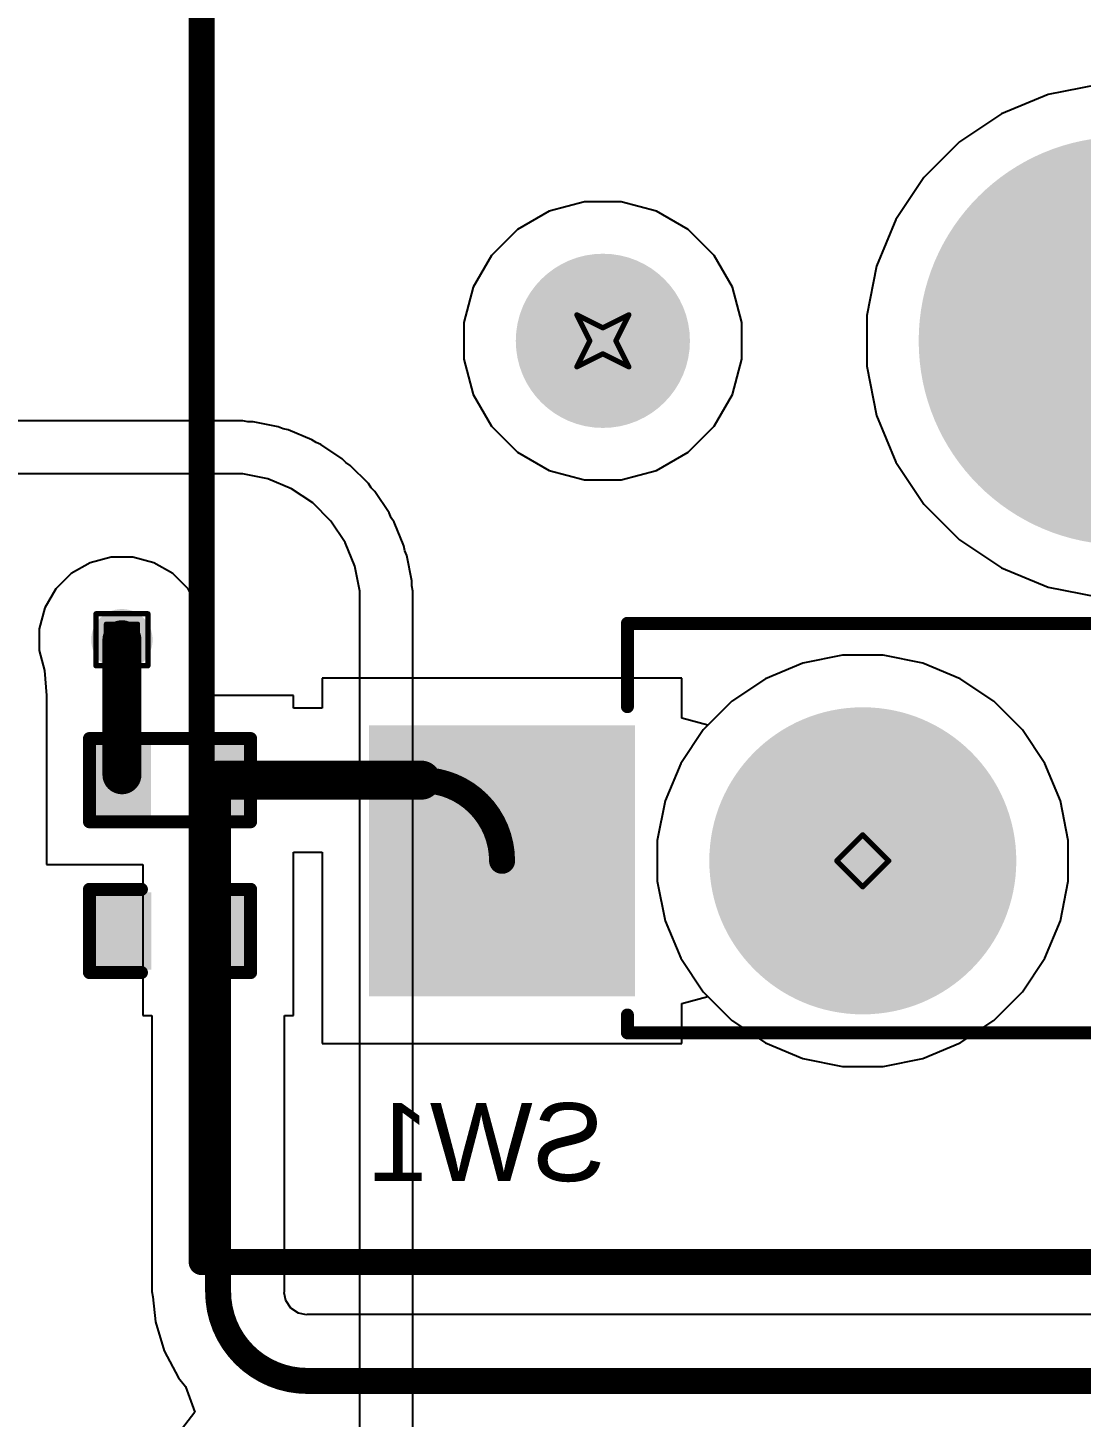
# Model space of a CAD drawing. Header units: inches. Extents: x 0 to 386, y 0 to 148.
# Drawn here: x 20.39 to 30.68, y 50.14 to 63.72 of the extents above; entities that cross this region are included whole.
import ezdxf

# ---------------------------------------------------------------- set-up
doc = ezdxf.new("R2010")
doc.units = ezdxf.units.IN
for name, color, linetype in [('Bottom Layer', 5, 'Continuous'), ('Bottom Overlay', 54, 'Continuous'), ('Bottom Paste', 16, 'Continuous'), ('Bottom Solder', 6, 'Continuous'), ('Drill Drawing', 1, 'Continuous'), ('Pad Holes', 156, 'Continuous'), ('Top Layer', 1, 'Continuous'), ('Top Overlay', 2, 'Continuous'), ('Top Solder', 216, 'Continuous'), ('Via Holes', 16, 'Continuous')]:
    doc.layers.add(name, color=color, linetype=linetype)
doc.styles.add('Arial', font='', dxfattribs={"height": 0.2})
doc.styles.get('Arial').set_extended_font_data('Arial')

# ---------------------------------------------------------------- blocks, each defined once
blk = doc.blocks.new('CPG151101S11_16_B_12')
at = {"layer": 'Bottom Layer'}
for points in [[(5.4750081, 3.8150038), (7.975003099999999, 3.8150038), (7.975003099999999, 1.2649962), (5.4750081, 1.2649962)], [(-7.975003099999999, 1.2750038), (-5.4750081, 1.2750038), (-5.4750081, -1.2750038), (-7.975003099999999, -1.2750038)]]:
    blk.add_hatch(color=5, dxfattribs=at).paths.add_polyline_path(points)
at = {"layer": 'Bottom Paste'}
for points in [[(5.4750081, 3.8150038), (7.975003099999999, 3.8150038), (7.975003099999999, 1.2649962), (5.4750081, 1.2649962)], [(-7.975003099999999, 1.2750038), (-5.4750081, 1.2750038), (-5.4750081, -1.2750038), (-7.975003099999999, -1.2750038)]]:
    blk.add_hatch(color=16, dxfattribs=at).paths.add_polyline_path(points)
at = {"layer": 'Bottom Solder'}
for points in [[(5.4249955, 3.8650164), (8.025015699999999, 3.8650164), (8.025015699999999, 1.2149836), (5.4249955, 1.2149836)], [(-8.025015699999999, 1.3250164), (-5.4249955, 1.3250164), (-5.4249955, -1.3250164), (-8.025015699999999, -1.3250164)]]:
    blk.add_hatch(color=6, dxfattribs=at).paths.add_polyline_path(points)
h = blk.add_hatch(color=6, dxfattribs=at)
edge = h.paths.add_edge_path()
edge.add_arc((3.199892, 2.54), 0.1016, 0, 360)
h = blk.add_hatch(color=6, dxfattribs=at)
edge = h.paths.add_edge_path()
edge.add_arc((-3.199892, 0), 0.1016, 0, 360)
h = blk.add_hatch(color=6, dxfattribs=at)
edge = h.paths.add_edge_path()
edge.add_arc((-4.420108, -2.54), 0.1016, 0, 360)
h = blk.add_hatch(color=6, dxfattribs=at)
edge = h.paths.add_edge_path()
edge.add_arc((0.6598919999999999, -2.54), 0.1016, 0, 360)
h = blk.add_hatch(color=6, dxfattribs=at)
edge = h.paths.add_edge_path()
edge.add_arc((5.739891999999999, -2.54), 0.1016, 0, 360)
at = {"layer": 'Pad Holes'}
h = blk.add_hatch(color=7, dxfattribs=at)
edge = h.paths.add_edge_path()
edge.add_arc((3.199892, 2.54), 1.499997, 0, 360)
h = blk.add_hatch(color=7, dxfattribs=at)
edge = h.paths.add_edge_path()
edge.add_arc((-3.199892, 0), 1.499997, 0, 360)
h = blk.add_hatch(color=7, dxfattribs=at)
edge = h.paths.add_edge_path()
edge.add_arc((0.6598919999999999, -2.54), 1.9939, 0, 360)
h = blk.add_hatch(color=7, dxfattribs=at)
edge = h.paths.add_edge_path()
edge.add_arc((-4.420108, -2.54), 0.8509, 0, 360)
h = blk.add_hatch(color=7, dxfattribs=at)
edge = h.paths.add_edge_path()
edge.add_arc((5.739891999999999, -2.54), 0.8509, 0, 360)
at = {"layer": 'Top Solder'}
h = blk.add_hatch(color=216, dxfattribs=at)
edge = h.paths.add_edge_path()
edge.add_arc((3.199892, 2.54), 0.1016, 0, 360)
h = blk.add_hatch(color=216, dxfattribs=at)
edge = h.paths.add_edge_path()
edge.add_arc((-3.199892, 0), 0.1016, 0, 360)
h = blk.add_hatch(color=216, dxfattribs=at)
edge = h.paths.add_edge_path()
edge.add_arc((-4.420108, -2.54), 0.1016, 0, 360)
h = blk.add_hatch(color=216, dxfattribs=at)
edge = h.paths.add_edge_path()
edge.add_arc((0.6598919999999999, -2.54), 0.1016, 0, 360)
h = blk.add_hatch(color=216, dxfattribs=at)
edge = h.paths.add_edge_path()
edge.add_arc((5.739891999999999, -2.54), 0.1016, 0, 360)
at = {"layer": 'Bottom Overlay'}
for points in [[(-5.499989, 1.9063716, 0.127, 0.127, -0.4142135623730951), (-3.1963614, 4.209999199999999, 0.127, 0.127, 0)], [(5.499989, 4.2200068, 0.127, 0.127, 0), (-3.1863538, 4.2200068, 0.127, 0.127, 0)], [(5.499989, 4.2200068, 0.127, 0.127, -0.4142135623730951), (5.4899814, 4.209999199999999, 0.127, 0.127, 0)], [(5.499989, 4.2200068, 0.127, 0.127, 0), (5.499989, 4.046143799999999, 0.127, 0.127, 0)], [(-5.499989, 1.9063716, 0.127, 0.127, 0), (-5.499989, -1.5061438, 0.127, 0.127, 0)], [(5.499989, 1.0338562, 0.127, 0.127, 0), (5.499989, 0.4700016, 0.127, 0.127, 0)], [(5.5000144, 0.4699508, 0.127, 0.127, 0), (5.499989, 0.4700016, 0.127, 0.127, 0)], [(5.5000144, 0.4699508, 0.127, 0.127, 0), (5.5000144, 0.2200148, 0.127, 0.127, 0)], [(-1.99999854, -1.67998394, 0.127, 0.127, -0.2716855530014931), (-0.09999725999999999, 0.22001734, 0.127, 0.127, 0)], [(0.1500124, 0.2200148, 0.127, 0.127, 0), (-0.0999998, 0.2200148, 0.127, 0.127, 0)], [(1.1900154, 0.2200148, 0.127, 0.127, 0), (0.1500124, 0.2200148, 0.127, 0.127, 0)], [(5.5000144, 0.2200148, 0.127, 0.127, 0), (1.1900154, 0.2200148, 0.127, 0.127, 0)], [(-5.499989, -1.5061438, 0.127, 0.127, 0), (-5.499989, -1.6799814, 0.127, 0.127, 0)], [(-1.999996, -1.6799814, 0.127, 0.127, 0), (-5.499989, -1.6799814, 0.127, 0.127, 0)]]:
    blk.add_lwpolyline(points, format="xyseb", dxfattribs=at)
for points in [[(-3.2281114, 4.209999199999999, 0.0635, 0.0635, 1), (-3.1646114, 4.209999199999999, 0.0635, 0.0635, 1)], [(-3.2181038, 4.2200068, 0.0635, 0.0635, 1), (-3.1546038, 4.2200068, 0.0635, 0.0635, 1)], [(5.4582314, 4.209999199999999, 0.0635, 0.0635, 1), (5.521731399999999, 4.209999199999999, 0.0635, 0.0635, 1)], [(5.468239, 4.2200068, 0.0635, 0.0635, 1), (5.531739, 4.2200068, 0.0635, 0.0635, 1)], [(5.468239, 4.2200068, 0.0635, 0.0635, 1), (5.531739, 4.2200068, 0.0635, 0.0635, 1)], [(5.468239, 4.2200068, 0.0635, 0.0635, 1), (5.531739, 4.2200068, 0.0635, 0.0635, 1)], [(5.468239, 4.046143799999999, 0.0635, 0.0635, 1), (5.531739, 4.046143799999999, 0.0635, 0.0635, 1)], [(-5.531739, 1.9063716, 0.0635, 0.0635, 1), (-5.468239, 1.9063716, 0.0635, 0.0635, 1)], [(-5.531739, 1.9063716, 0.0635, 0.0635, 1), (-5.468239, 1.9063716, 0.0635, 0.0635, 1)], [(5.468239, 1.0338562, 0.0635, 0.0635, 1), (5.531739, 1.0338562, 0.0635, 0.0635, 1)], [(5.468239, 0.4700016, 0.0635, 0.0635, 1), (5.531739, 0.4700016, 0.0635, 0.0635, 1)], [(5.468239, 0.4700016, 0.0635, 0.0635, 1), (5.531739, 0.4700016, 0.0635, 0.0635, 1)], [(5.4682644, 0.4699508, 0.0635, 0.0635, 1), (5.5317644, 0.4699508, 0.0635, 0.0635, 1)], [(5.4682644, 0.4699508, 0.0635, 0.0635, 1), (5.5317644, 0.4699508, 0.0635, 0.0635, 1)], [(-0.1317498, 0.2200148, 0.0635, 0.0635, 1), (-0.0682498, 0.2200148, 0.0635, 0.0635, 1)], [(-0.13174726, 0.22001734, 0.0635, 0.0635, 1), (-0.06824725999999999, 0.22001734, 0.0635, 0.0635, 1)], [(0.1182624, 0.2200148, 0.0635, 0.0635, 1), (0.1817624, 0.2200148, 0.0635, 0.0635, 1)], [(0.1182624, 0.2200148, 0.0635, 0.0635, 1), (0.1817624, 0.2200148, 0.0635, 0.0635, 1)], [(1.1582654, 0.2200148, 0.0635, 0.0635, 1), (1.2217654, 0.2200148, 0.0635, 0.0635, 1)], [(1.1582654, 0.2200148, 0.0635, 0.0635, 1), (1.2217654, 0.2200148, 0.0635, 0.0635, 1)], [(5.4682644, 0.2200148, 0.0635, 0.0635, 1), (5.5317644, 0.2200148, 0.0635, 0.0635, 1)], [(5.4682644, 0.2200148, 0.0635, 0.0635, 1), (5.5317644, 0.2200148, 0.0635, 0.0635, 1)], [(-5.531739, -1.5061438, 0.0635, 0.0635, 1), (-5.468239, -1.5061438, 0.0635, 0.0635, 1)], [(-5.531739, -1.5061438, 0.0635, 0.0635, 1), (-5.468239, -1.5061438, 0.0635, 0.0635, 1)], [(-5.531739, -1.6799814, 0.0635, 0.0635, 1), (-5.468239, -1.6799814, 0.0635, 0.0635, 1)], [(-5.531739, -1.6799814, 0.0635, 0.0635, 1), (-5.468239, -1.6799814, 0.0635, 0.0635, 1)], [(-2.03174854, -1.67998394, 0.0635, 0.0635, 1), (-1.96824854, -1.67998394, 0.0635, 0.0635, 1)], [(-2.031746, -1.6799814, 0.0635, 0.0635, 1), (-1.968246, -1.6799814, 0.0635, 0.0635, 1)]]:
    blk.add_lwpolyline(points, format="xyseb", close=True, dxfattribs=at)
blk = doc.blocks.new('R___0402_B_60')
at = {"layer": 'Bottom Layer'}
for points in [[(-0.2412999999999999, 0.3174999999999999), (-0.2413000000000001, -0.3175), (-0.6985, -0.3174999999999999), (-0.6985, 0.3175)], [(0.6985, 0.3174999999999999), (0.6985, -0.3175), (0.2412999999999999, -0.3174999999999999), (0.2413000000000001, 0.3175)]]:
    blk.add_hatch(color=5, dxfattribs=at).paths.add_polyline_path(points)
at = {"layer": 'Bottom Paste'}
for points in [[(-0.2412999999999999, 0.3174999999999999), (-0.2413000000000001, -0.3175), (-0.6985, -0.3174999999999999), (-0.6985, 0.3175)], [(0.6985, 0.3174999999999999), (0.6985, -0.3175), (0.2412999999999999, -0.3174999999999999), (0.2413000000000001, 0.3175)]]:
    blk.add_hatch(color=16, dxfattribs=at).paths.add_polyline_path(points)
at = {"layer": 'Bottom Solder'}
for points in [[(-0.1862988399999999, 0.3725011599999999), (-0.18629884, -0.3725011600000001), (-0.75350116, -0.3725011599999999), (-0.75350116, 0.3725011600000001)], [(0.75350116, 0.3725011599999999), (0.75350116, -0.3725011600000001), (0.1862988399999999, -0.3725011599999999), (0.18629884, 0.3725011600000001)]]:
    blk.add_hatch(color=6, dxfattribs=at).paths.add_polyline_path(points)
at = {"layer": 'Bottom Overlay'}
for points in [[(-0.7874, 0.4064, 0.127, 0.127, 0), (0.7874, 0.4064, 0.127, 0.127, 0)], [(-0.7874, -0.4064, 0.127, 0.127, 0), (-0.7874, 0.4064, 0.127, 0.127, 0)], [(-0.8128, 0.4318, 0.0032258, 0.0032258, 0), (0.8128, 0.4318, 0.0032258, 0.0032258, 0)], [(0.7874, -0.4064, 0.127, 0.127, 0), (0.7874, 0.4064, 0.127, 0.127, 0)], [(-0.7874, -0.4064, 0.127, 0.127, 0), (0.7874, -0.4064, 0.127, 0.127, 0)]]:
    blk.add_lwpolyline(points, format="xyseb", dxfattribs=at)
for points in [[(-0.8191499999999999, 0.4064, 0.0635, 0.0635, 1), (-0.7556499999999999, 0.4064, 0.0635, 0.0635, 1)], [(-0.8191499999999999, 0.4064, 0.0635, 0.0635, 1), (-0.7556499999999999, 0.4064, 0.0635, 0.0635, 1)], [(-0.81360518, 0.4318, 0.0016129, 0.0016129, 1), (-0.8119948199999999, 0.4318, 0.0016129, 0.0016129, 1)], [(0.7556499999999999, 0.4064, 0.0635, 0.0635, 1), (0.8191499999999999, 0.4064, 0.0635, 0.0635, 1)], [(0.7556499999999999, 0.4064, 0.0635, 0.0635, 1), (0.8191499999999999, 0.4064, 0.0635, 0.0635, 1)], [(0.8119948199999999, 0.4318, 0.0016129, 0.0016129, 1), (0.81360518, 0.4318, 0.0016129, 0.0016129, 1)], [(-0.8191499999999999, -0.4064, 0.0635, 0.0635, 1), (-0.7556499999999999, -0.4064, 0.0635, 0.0635, 1)], [(-0.8191499999999999, -0.4064, 0.0635, 0.0635, 1), (-0.7556499999999999, -0.4064, 0.0635, 0.0635, 1)], [(0.7556499999999999, -0.4064, 0.0635, 0.0635, 1), (0.8191499999999999, -0.4064, 0.0635, 0.0635, 1)], [(0.7556499999999999, -0.4064, 0.0635, 0.0635, 1), (0.8191499999999999, -0.4064, 0.0635, 0.0635, 1)]]:
    blk.add_lwpolyline(points, format="xyseb", close=True, dxfattribs=at)
blk = doc.blocks.new('____0402_B_103')
at = {"layer": 'Bottom Layer'}
for points in [[(-0.2412999999999999, 0.3174999999999999), (-0.2413000000000001, -0.3175), (-0.6985, -0.3174999999999999), (-0.6985, 0.3175)], [(0.6985, 0.3174999999999999), (0.6985, -0.3175), (0.2412999999999999, -0.3174999999999999), (0.2413000000000001, 0.3175)]]:
    blk.add_hatch(color=5, dxfattribs=at).paths.add_polyline_path(points)
at = {"layer": 'Bottom Paste'}
for points in [[(-0.2412999999999999, 0.3174999999999999), (-0.2413000000000001, -0.3175), (-0.6985, -0.3174999999999999), (-0.6985, 0.3175)], [(0.6985, 0.3174999999999999), (0.6985, -0.3175), (0.2412999999999999, -0.3174999999999999), (0.2413000000000001, 0.3175)]]:
    blk.add_hatch(color=16, dxfattribs=at).paths.add_polyline_path(points)
at = {"layer": 'Bottom Solder'}
for points in [[(-0.1813001199999999, 0.3774998799999999), (-0.1813001200000001, -0.3774998800000001), (-0.7584998799999999, -0.3774998799999999), (-0.7584998799999999, 0.3774998800000001)], [(0.7584998799999999, 0.3774998799999999), (0.7584998799999999, -0.3774998800000001), (0.1813001199999999, -0.3774998799999999), (0.1813001200000001, 0.3774998800000001)]]:
    blk.add_hatch(color=6, dxfattribs=at).paths.add_polyline_path(points)
at = {"layer": 'Bottom Overlay'}
for points in [[(-0.7874, 0.4064, 0.127, 0.127, 0), (-0.2794, 0.4064, 0.127, 0.127, 0)], [(-0.7874, -0.4064, 0.127, 0.127, 0), (-0.7874, 0.4064, 0.127, 0.127, 0)], [(0.2794, 0.4064, 0.127, 0.127, 0), (0.7874, 0.4064, 0.127, 0.127, 0)], [(0.7874, -0.4064, 0.127, 0.127, 0), (0.7874, 0.4064, 0.127, 0.127, 0)], [(-0.7874, -0.4064, 0.127, 0.127, 0), (-0.2794, -0.4064, 0.127, 0.127, 0)], [(0.2794, -0.4064, 0.127, 0.127, 0), (0.7874, -0.4064, 0.127, 0.127, 0)]]:
    blk.add_lwpolyline(points, format="xyseb", dxfattribs=at)
for points in [[(-0.8191499999999999, 0.4064, 0.0635, 0.0635, 1), (-0.7556499999999999, 0.4064, 0.0635, 0.0635, 1)], [(-0.8191499999999999, 0.4064, 0.0635, 0.0635, 1), (-0.7556499999999999, 0.4064, 0.0635, 0.0635, 1)], [(-0.31115, 0.4064, 0.0635, 0.0635, 1), (-0.24765, 0.4064, 0.0635, 0.0635, 1)], [(0.24765, 0.4064, 0.0635, 0.0635, 1), (0.31115, 0.4064, 0.0635, 0.0635, 1)], [(0.7556499999999999, 0.4064, 0.0635, 0.0635, 1), (0.8191499999999999, 0.4064, 0.0635, 0.0635, 1)], [(0.7556499999999999, 0.4064, 0.0635, 0.0635, 1), (0.8191499999999999, 0.4064, 0.0635, 0.0635, 1)], [(-0.8191499999999999, -0.4064, 0.0635, 0.0635, 1), (-0.7556499999999999, -0.4064, 0.0635, 0.0635, 1)], [(-0.8191499999999999, -0.4064, 0.0635, 0.0635, 1), (-0.7556499999999999, -0.4064, 0.0635, 0.0635, 1)], [(-0.31115, -0.4064, 0.0635, 0.0635, 1), (-0.24765, -0.4064, 0.0635, 0.0635, 1)], [(0.24765, -0.4064, 0.0635, 0.0635, 1), (0.31115, -0.4064, 0.0635, 0.0635, 1)], [(0.7556499999999999, -0.4064, 0.0635, 0.0635, 1), (0.8191499999999999, -0.4064, 0.0635, 0.0635, 1)], [(0.7556499999999999, -0.4064, 0.0635, 0.0635, 1), (0.8191499999999999, -0.4064, 0.0635, 0.0635, 1)]]:
    blk.add_lwpolyline(points, format="xyseb", close=True, dxfattribs=at)

msp = doc.modelspace()

# ---------------------------------------------------------------- hatches: boundary and pattern name
at = {"layer": 'Bottom Layer'}
h = msp.add_hatch(color=5, dxfattribs=at)
edge = h.paths.add_edge_path()
edge.add_arc((21.3106, 57.73969655999999), 0.2999994, 0, 360)
at = {"layer": 'Top Layer'}
h = msp.add_hatch(color=1, dxfattribs=at)
edge = h.paths.add_edge_path()
edge.add_arc((21.3106, 57.73969655999999), 0.2999994, 0, 360)
at = {"layer": 'Via Holes'}
h = msp.add_hatch(color=7, dxfattribs=at)
edge = h.paths.add_edge_path()
edge.add_arc((21.3106, 57.73969655999999), 0.1499997, 0, 360)

# ---------------------------------------------------------------- linework, layer by layer
at = {"layer": 'Bottom Layer'}
for p, q in [((30.84369243999999, 63.16191076), (30.36033044, 63.06576413999999)), ((30.36033044, 63.06576413999999), (29.90501512, 62.8771666)), ((29.90501512, 62.8771666), (29.49523946, 62.60336221999999)), ((29.49523946, 62.60336221999999), (29.14675654, 62.25487929999999)), ((29.14675654, 62.25487929999999), (28.87295216, 61.84510364)), ((25.48559292, 61.92630236), (25.17572562, 61.7474)), ((25.83120564, 62.01891076), (25.48559292, 61.92630236)), ((26.18901036, 62.01891076), (25.83120564, 62.01891076)), ((26.53462308, 61.92630236), (26.18901036, 62.01891076)), ((26.84449038, 61.7474), (26.53462308, 61.92630236)), ((28.87295216, 61.84510364), (28.68435462, 61.38978832)), ((25.17572562, 61.7474), (24.92271876, 61.49439314)), ((27.09749724, 61.49439314), (26.84449038, 61.7474)), ((24.92271876, 61.49439314), (24.7438164, 61.18452583999999)), ((27.2763996, 61.18452583999999), (27.09749724, 61.49439314)), ((28.68435462, 61.38978832), (28.588208, 60.90642631999999)), ((24.7438164, 61.18452583999999), (24.651208, 60.83891312)), ((27.369008, 60.83891312), (27.2763996, 61.18452583999999)), ((24.651208, 60.83891312), (24.651208, 60.4811084)), ((27.369008, 60.4811084), (27.369008, 60.83891312)), ((28.588208, 60.90642631999999), (28.588208, 60.4135952)), ((24.651208, 60.4811084), (24.7438164, 60.13549568)), ((27.2763996, 60.13549568), (27.369008, 60.4811084)), ((28.588208, 60.4135952), (28.68435462, 59.9302332)), ((24.7438164, 60.13549568), (24.92271876, 59.82562838)), ((27.09749724, 59.82562838), (27.2763996, 60.13549568)), ((28.68435462, 59.9302332), (28.87295216, 59.47491788)), ((24.92271876, 59.82562838), (25.17572562, 59.57262152)), ((26.84449038, 59.57262152), (27.09749724, 59.82562838)), ((25.17572562, 59.57262152), (25.48559292, 59.39371916)), ((26.53462308, 59.39371916), (26.84449038, 59.57262152)), ((28.87295216, 59.47491788), (29.14675654, 59.06514222)), ((25.48559292, 59.39371916), (25.83120564, 59.30111075999999)), ((26.18901036, 59.30111075999999), (26.53462308, 59.39371916)), ((25.83120564, 59.30111075999999), (26.18901036, 59.30111075999999)), ((29.14675654, 59.06514222), (29.49523946, 58.7166593)), ((29.49523946, 58.7166593), (29.90501512, 58.44285491999999)), ((21.2042248, 58.54769596), (20.99872356, 58.49263129999999)), ((21.4169752, 58.54769596), (21.2042248, 58.54769596)), ((21.62247644, 58.49263129999999), (21.4169752, 58.54769596)), ((20.81447704, 58.3862561), (20.66404046, 58.23581952)), ((20.99872356, 58.49263129999999), (20.81447704, 58.3862561)), ((21.80672296, 58.3862561), (21.62247644, 58.49263129999999)), ((21.95715954, 58.23581952), (21.80672296, 58.3862561)), ((29.90501512, 58.44285491999999), (30.36033044, 58.25425738)), ((20.66404046, 58.23581952), (20.55766526, 58.051573)), ((22.06353474, 58.051573), (21.95715954, 58.23581952)), ((30.36033044, 58.25425738), (30.84369243999999, 58.15811075999999)), ((20.55766526, 58.051573), (20.5026006, 57.84607175999999)), ((22.1185994, 57.84607175999999), (22.06353474, 58.051573)), ((20.5026006, 57.84607175999999), (20.5026006, 57.63332135999999)), ((22.1185994, 57.63332135999999), (22.1185994, 57.84607175999999)), ((20.5026006, 57.63332135999999), (20.55452582, 57.43953206)), ((22.06883318, 57.44759656), (22.1185994, 57.63332135999999)), ((28.35233852, 57.58800776), (27.9643967, 57.51084002)), ((28.74787748, 57.58800776), (28.35233852, 57.58800776)), ((29.1358193, 57.51084002), (28.74787748, 57.58800776)), ((20.55452582, 57.43953206), (20.57399746, 57.19359656)), ((22.0704918, 57.41627327999999), (22.06883318, 57.44759656)), ((27.9643967, 57.51084002), (27.59896436, 57.3594738)), ((29.50125164, 57.3594738), (29.1358193, 57.51084002)), ((22.2046292, 57.19359656), (22.0704918, 57.41627327999999)), ((26.7829919, 57.36301456), (23.2669969, 57.36301456)), ((23.2669969, 57.36301456), (23.2669969, 57.07262398)), ((26.7829919, 56.97252766), (26.7829919, 57.36301456)), ((27.59896436, 57.3594738), (27.27008516, 57.13972316)), ((29.83013084, 57.13972316), (29.50125164, 57.3594738)), ((20.57399746, 57.19359656), (20.57399492, 57.19359402)), ((20.57399492, 57.19359402), (20.574, 57.19359148)), ((20.574, 57.19359148), (20.574, 55.54259655999999)), ((22.987, 57.19359656), (22.2046292, 57.19359656)), ((22.987, 57.07262398), (22.987, 57.19359656)), ((23.2669969, 57.07262398), (22.987, 57.07262398)), ((27.27008516, 57.13972316), (27.0369919, 56.9066299)), ((30.1098204, 56.86003359999999), (29.83013084, 57.13972316)), ((27.0369919, 56.9066299), (26.7829919, 56.97252766)), ((30.32957104, 56.5311544), (30.1098204, 56.86003359999999)), ((30.48093726, 56.16572206), (30.32957104, 56.5311544)), ((30.55810499999999, 55.77778024), (30.48093726, 56.16572206)), ((22.987, 54.06939147999999), (22.987, 55.66356914)), ((22.987, 55.66356914), (23.2669969, 55.66356914)), ((23.2669969, 55.66356914), (23.2669969, 53.79700696)), ((30.55810499999999, 55.38224128), (30.55810499999999, 55.77778024)), ((20.574, 55.54259655999999), (21.5138, 55.54259655999999)), ((21.5138, 55.54259655999999), (21.5138, 54.06939147999999)), ((30.48093726, 54.99429946), (30.55810499999999, 55.38224128)), ((30.32957104, 54.62886712), (30.48093726, 54.99429946)), ((30.1098204, 54.29998792), (30.32957104, 54.62886712)), ((29.83013084, 54.02029835999999), (30.1098204, 54.29998792)), ((26.7829919, 54.18749385999999), (27.0369919, 54.25339162)), ((26.7829919, 53.79700696), (26.7829919, 54.18749385999999)), ((27.0369919, 54.25339162), (27.27008516, 54.02029835999999)), ((21.5138, 54.06939147999999), (21.60295908, 54.06939147999999)), ((21.60295908, 54.06939147999999), (21.60295908, 51.37169812)), ((22.89784092, 51.37169812), (22.89784092, 54.06939147999999)), ((22.89784092, 54.06939147999999), (22.987, 54.06939147999999)), ((27.27008516, 54.02029835999999), (27.59896436, 53.80054772)), ((29.50125164, 53.80054772), (29.83013084, 54.02029835999999)), ((23.2669969, 53.79700696), (26.7829919, 53.79700696)), ((27.59896436, 53.80054772), (27.9643967, 53.64918149999999)), ((29.1358193, 53.64918149999999), (29.50125164, 53.80054772)), ((27.9643967, 53.64918149999999), (28.35233852, 53.57201375999999)), ((28.74787748, 53.57201375999999), (29.1358193, 53.64918149999999)), ((28.35233852, 53.57201375999999), (28.74787748, 53.57201375999999)), ((21.60295908, 51.37169812), (21.6131521, 51.32045362)), ((21.6131521, 51.32045362), (21.63721606, 51.07613864)), ((22.89576828, 51.36127141999999), (22.89784092, 51.37169812)), ((22.9111556, 51.28391064), (22.89576828, 51.36127141999999)), ((22.96088372, 51.2094861), (22.9111556, 51.28391064)), ((23.03530826, 51.15975798), (22.96088372, 51.2094861)), ((21.63721606, 51.07613864), (21.7234262, 50.7919355)), ((23.11266904, 51.14437065999999), (23.03530826, 51.15975798)), ((23.12309574, 51.14644329999999), (23.11266904, 51.14437065999999)), ((61.57187583999999, 51.14644329999999), (23.12309574, 51.14644329999999)), ((21.7234262, 50.7919355), (21.86342592, 50.53001324)), ((21.86342592, 50.53001324), (21.93284412, 50.44542616)), ((21.93284412, 50.44542616), (22.0232605, 50.1946418)), ((22.0232605, 50.1946418), (21.79530566, 49.8975634))]:
    msp.add_line(p, q, dxfattribs=at)
for points in [[(21.3106, 56.42089046, 0.3809999999999999, 0.3809999999999999, 0), (21.3106, 57.73969655999999, 0.3809999999999999, 0.3809999999999999, 0)], [(22.2504, 56.36809656, 0.3809999999999999, 0.3809999999999999, 0), (24.2369086, 56.36809656, 0.3809999999999999, 0.3809999999999999, 0)], [(22.2504, 54.89489148, 0.254, 0.254, 0), (22.2504, 56.36809656, 0.254, 0.254, 0)], [(24.2369086, 56.36809656, 0.254, 0.254, -0.4142135623730951), (25.0249944, 55.58001076, 0.254, 0.254, 0)], [(22.2504, 51.37169812, 0.254, 0.254, 0), (22.2504, 54.89489148, 0.254, 0.254, 0)], [(23.12309574, 50.49900237999999, 0.254, 0.254, -0.4142135623730951), (22.2504, 51.37169812, 0.254, 0.254, 0)], [(23.12309574, 50.49900237999999, 0.254, 0.254, 0), (108.89492318, 50.49900237999999, 0.254, 0.254, 0)]]:
    msp.add_lwpolyline(points, format="xyseb", dxfattribs=at)
for points in [[(21.21535, 57.73969655999999, 0.1905, 0.1905, 1), (21.40585, 57.73969655999999, 0.1905, 0.1905, 1)], [(21.21535, 56.42089046, 0.1905, 0.1905, 1), (21.40585, 56.42089046, 0.1905, 0.1905, 1)], [(22.15515, 56.36809656, 0.1905, 0.1905, 1), (22.34565, 56.36809656, 0.1905, 0.1905, 1)], [(22.1869, 56.36809656, 0.127, 0.127, 1), (22.3139, 56.36809656, 0.127, 0.127, 1)], [(24.1416586, 56.36809656, 0.1905, 0.1905, 1), (24.3321586, 56.36809656, 0.1905, 0.1905, 1)], [(24.1734086, 56.36809656, 0.127, 0.127, 1), (24.3004086, 56.36809656, 0.127, 0.127, 1)], [(24.9614944, 55.58001076, 0.127, 0.127, 1), (25.0884944, 55.58001076, 0.127, 0.127, 1)], [(22.1869, 54.89489148, 0.127, 0.127, 1), (22.3139, 54.89489148, 0.127, 0.127, 1)], [(22.1869, 54.89489148, 0.127, 0.127, 1), (22.3139, 54.89489148, 0.127, 0.127, 1)], [(22.1869, 51.37169812, 0.127, 0.127, 1), (22.3139, 51.37169812, 0.127, 0.127, 1)], [(22.1869, 51.37169812, 0.127, 0.127, 1), (22.3139, 51.37169812, 0.127, 0.127, 1)], [(23.05959574, 50.49900237999999, 0.127, 0.127, 1), (23.18659574, 50.49900237999999, 0.127, 0.127, 1)], [(23.05959574, 50.49900237999999, 0.127, 0.127, 1), (23.18659574, 50.49900237999999, 0.127, 0.127, 1)]]:
    msp.add_lwpolyline(points, format="xyseb", close=True, dxfattribs=at)
at = {"layer": 'Drill Drawing'}
for points in [[(25.756108, 60.91401076, 0.0508, 0.0508, 0), (26.010108, 60.78701075999999, 0.0508, 0.0508, 0)], [(25.756108, 60.91401076, 0.0508, 0.0508, 0), (25.883108, 60.66001075999999, 0.0508, 0.0508, 0)], [(26.010108, 60.78701075999999, 0.0508, 0.0508, 0), (26.264108, 60.91401076, 0.0508, 0.0508, 0)], [(26.137108, 60.66001075999999, 0.0508, 0.0508, 0), (26.264108, 60.91401076, 0.0508, 0.0508, 0)], [(25.756108, 60.40601076, 0.0508, 0.0508, 0), (25.883108, 60.66001075999999, 0.0508, 0.0508, 0)], [(26.137108, 60.66001075999999, 0.0508, 0.0508, 0), (26.264108, 60.40601076, 0.0508, 0.0508, 0)], [(25.756108, 60.40601076, 0.0508, 0.0508, 0), (26.010108, 60.53301076, 0.0508, 0.0508, 0)], [(26.010108, 60.53301076, 0.0508, 0.0508, 0), (26.264108, 60.40601076, 0.0508, 0.0508, 0)], [(21.0566, 57.99369656, 0.0508, 0.0508, 0), (21.5646, 57.99369656, 0.0508, 0.0508, 0)], [(21.0566, 57.48569656, 0.0508, 0.0508, 0), (21.0566, 57.99369656, 0.0508, 0.0508, 0)], [(21.5646, 57.48569656, 0.0508, 0.0508, 0), (21.5646, 57.99369656, 0.0508, 0.0508, 0)], [(21.1582, 57.89209656, 0.0508, 0.0508, 0), (21.463, 57.89209656, 0.0508, 0.0508, 0)], [(21.1582, 57.58729656, 0.0508, 0.0508, 0), (21.1582, 57.89209656, 0.0508, 0.0508, 0)], [(21.463, 57.58729656, 0.0508, 0.0508, 0), (21.463, 57.89209656, 0.0508, 0.0508, 0)], [(21.1582, 57.58729656, 0.0508, 0.0508, 0), (21.463, 57.58729656, 0.0508, 0.0508, 0)], [(21.0566, 57.48569656, 0.0508, 0.0508, 0), (21.5646, 57.48569656, 0.0508, 0.0508, 0)], [(28.296108, 55.58001076, 0.0508, 0.0508, 0), (28.550108, 55.83401076, 0.0508, 0.0508, 0)], [(28.550108, 55.83401076, 0.0508, 0.0508, 0), (28.804108, 55.58001076, 0.0508, 0.0508, 0)], [(28.296108, 55.58001076, 0.0508, 0.0508, 0), (28.550108, 55.32601076, 0.0508, 0.0508, 0)], [(28.550108, 55.32601076, 0.0508, 0.0508, 0), (28.804108, 55.58001076, 0.0508, 0.0508, 0)]]:
    msp.add_lwpolyline(points, format="xyseb", dxfattribs=at)
for points in [[(25.743408, 60.91401076, 0.0254, 0.0254, 1), (25.768808, 60.91401076, 0.0254, 0.0254, 1)], [(25.743408, 60.91401076, 0.0254, 0.0254, 1), (25.768808, 60.91401076, 0.0254, 0.0254, 1)], [(25.997408, 60.78701075999999, 0.0254, 0.0254, 1), (26.022808, 60.78701075999999, 0.0254, 0.0254, 1)], [(25.997408, 60.78701075999999, 0.0254, 0.0254, 1), (26.022808, 60.78701075999999, 0.0254, 0.0254, 1)], [(26.251408, 60.91401076, 0.0254, 0.0254, 1), (26.276808, 60.91401076, 0.0254, 0.0254, 1)], [(26.251408, 60.91401076, 0.0254, 0.0254, 1), (26.276808, 60.91401076, 0.0254, 0.0254, 1)], [(25.870408, 60.66001075999999, 0.0254, 0.0254, 1), (25.895808, 60.66001075999999, 0.0254, 0.0254, 1)], [(25.870408, 60.66001075999999, 0.0254, 0.0254, 1), (25.895808, 60.66001075999999, 0.0254, 0.0254, 1)], [(26.124408, 60.66001075999999, 0.0254, 0.0254, 1), (26.149808, 60.66001075999999, 0.0254, 0.0254, 1)], [(26.124408, 60.66001075999999, 0.0254, 0.0254, 1), (26.149808, 60.66001075999999, 0.0254, 0.0254, 1)], [(25.997408, 60.53301076, 0.0254, 0.0254, 1), (26.022808, 60.53301076, 0.0254, 0.0254, 1)], [(25.997408, 60.53301076, 0.0254, 0.0254, 1), (26.022808, 60.53301076, 0.0254, 0.0254, 1)], [(25.743408, 60.40601076, 0.0254, 0.0254, 1), (25.768808, 60.40601076, 0.0254, 0.0254, 1)], [(25.743408, 60.40601076, 0.0254, 0.0254, 1), (25.768808, 60.40601076, 0.0254, 0.0254, 1)], [(26.251408, 60.40601076, 0.0254, 0.0254, 1), (26.276808, 60.40601076, 0.0254, 0.0254, 1)], [(26.251408, 60.40601076, 0.0254, 0.0254, 1), (26.276808, 60.40601076, 0.0254, 0.0254, 1)], [(21.0439, 57.99369656, 0.0254, 0.0254, 1), (21.0693, 57.99369656, 0.0254, 0.0254, 1)], [(21.0439, 57.99369656, 0.0254, 0.0254, 1), (21.0693, 57.99369656, 0.0254, 0.0254, 1)], [(21.5519, 57.99369656, 0.0254, 0.0254, 1), (21.5773, 57.99369656, 0.0254, 0.0254, 1)], [(21.5519, 57.99369656, 0.0254, 0.0254, 1), (21.5773, 57.99369656, 0.0254, 0.0254, 1)], [(21.1455, 57.89209656, 0.0254, 0.0254, 1), (21.1709, 57.89209656, 0.0254, 0.0254, 1)], [(21.1455, 57.89209656, 0.0254, 0.0254, 1), (21.1709, 57.89209656, 0.0254, 0.0254, 1)], [(21.4503, 57.89209656, 0.0254, 0.0254, 1), (21.4757, 57.89209656, 0.0254, 0.0254, 1)], [(21.4503, 57.89209656, 0.0254, 0.0254, 1), (21.4757, 57.89209656, 0.0254, 0.0254, 1)], [(21.1455, 57.58729656, 0.0254, 0.0254, 1), (21.1709, 57.58729656, 0.0254, 0.0254, 1)], [(21.1455, 57.58729656, 0.0254, 0.0254, 1), (21.1709, 57.58729656, 0.0254, 0.0254, 1)], [(21.4503, 57.58729656, 0.0254, 0.0254, 1), (21.4757, 57.58729656, 0.0254, 0.0254, 1)], [(21.4503, 57.58729656, 0.0254, 0.0254, 1), (21.4757, 57.58729656, 0.0254, 0.0254, 1)], [(21.0439, 57.48569656, 0.0254, 0.0254, 1), (21.0693, 57.48569656, 0.0254, 0.0254, 1)], [(21.0439, 57.48569656, 0.0254, 0.0254, 1), (21.0693, 57.48569656, 0.0254, 0.0254, 1)], [(21.5519, 57.48569656, 0.0254, 0.0254, 1), (21.5773, 57.48569656, 0.0254, 0.0254, 1)], [(21.5519, 57.48569656, 0.0254, 0.0254, 1), (21.5773, 57.48569656, 0.0254, 0.0254, 1)], [(28.537408, 55.83401076, 0.0254, 0.0254, 1), (28.562808, 55.83401076, 0.0254, 0.0254, 1)], [(28.537408, 55.83401076, 0.0254, 0.0254, 1), (28.562808, 55.83401076, 0.0254, 0.0254, 1)], [(28.283408, 55.58001076, 0.0254, 0.0254, 1), (28.308808, 55.58001076, 0.0254, 0.0254, 1)], [(28.283408, 55.58001076, 0.0254, 0.0254, 1), (28.308808, 55.58001076, 0.0254, 0.0254, 1)], [(28.791408, 55.58001076, 0.0254, 0.0254, 1), (28.816808, 55.58001076, 0.0254, 0.0254, 1)], [(28.791408, 55.58001076, 0.0254, 0.0254, 1), (28.816808, 55.58001076, 0.0254, 0.0254, 1)], [(28.537408, 55.32601076, 0.0254, 0.0254, 1), (28.562808, 55.32601076, 0.0254, 0.0254, 1)], [(28.537408, 55.32601076, 0.0254, 0.0254, 1), (28.562808, 55.32601076, 0.0254, 0.0254, 1)]]:
    msp.add_lwpolyline(points, format="xyseb", close=True, dxfattribs=at)
at = {"layer": 'Top Layer'}
for p, q in [((30.84369243999999, 63.16191076), (30.36033044, 63.06576413999999)), ((30.36033044, 63.06576413999999), (29.90501512, 62.8771666)), ((29.90501512, 62.8771666), (29.49523946, 62.60336221999999)), ((29.49523946, 62.60336221999999), (29.14675654, 62.25487929999999)), ((29.14675654, 62.25487929999999), (28.87295216, 61.84510364)), ((25.48559292, 61.92630236), (25.17572562, 61.7474)), ((25.83120564, 62.01891076), (25.48559292, 61.92630236)), ((26.18901036, 62.01891076), (25.83120564, 62.01891076)), ((26.53462308, 61.92630236), (26.18901036, 62.01891076)), ((26.84449038, 61.7474), (26.53462308, 61.92630236)), ((28.87295216, 61.84510364), (28.68435462, 61.38978832)), ((25.17572562, 61.7474), (24.92271876, 61.49439314)), ((27.09749724, 61.49439314), (26.84449038, 61.7474)), ((24.92271876, 61.49439314), (24.7438164, 61.18452583999999)), ((27.2763996, 61.18452583999999), (27.09749724, 61.49439314)), ((28.68435462, 61.38978832), (28.588208, 60.90642631999999)), ((24.7438164, 61.18452583999999), (24.651208, 60.83891312)), ((27.369008, 60.83891312), (27.2763996, 61.18452583999999)), ((24.651208, 60.83891312), (24.651208, 60.4811084)), ((27.369008, 60.4811084), (27.369008, 60.83891312)), ((28.588208, 60.90642631999999), (28.588208, 60.4135952)), ((24.651208, 60.4811084), (24.7438164, 60.13549568)), ((27.2763996, 60.13549568), (27.369008, 60.4811084)), ((28.588208, 60.4135952), (28.68435462, 59.9302332)), ((24.7438164, 60.13549568), (24.92271876, 59.82562838)), ((27.09749724, 59.82562838), (27.2763996, 60.13549568)), ((22.36619606, 59.87775171999999), (20.1299191, 59.87774918)), ((22.36620876, 59.87774918), (22.36619606, 59.87775171999999)), ((22.49127836, 59.87774918), (22.36620876, 59.87774918)), ((22.54131128, 59.86779745999999), (22.49127836, 59.87774918)), ((22.59232718, 59.86779745999999), (22.54131128, 59.86779745999999)), ((22.83768864, 59.81899136), (22.59232718, 59.86779745999999)), ((28.68435462, 59.9302332), (28.87295216, 59.47491788)), ((22.88482088, 59.79946891999999), (22.83768864, 59.81899136)), ((22.93485126, 59.7895172), (22.88482088, 59.79946891999999)), ((23.16597602, 59.69378206), (22.93485126, 59.7895172)), ((24.92271876, 59.82562838), (25.17572562, 59.57262152)), ((26.84449038, 59.57262152), (27.09749724, 59.82562838)), ((23.20839402, 59.6654382), (23.16597602, 59.69378206)), ((23.25552626, 59.64591576), (23.20839402, 59.6654382)), ((23.46353194, 59.50692949999999), (23.25552626, 59.64591576)), ((23.49960248, 59.47085895999999), (23.46353194, 59.50692949999999)), ((23.54201794, 59.44251764), (23.49960248, 59.47085895999999)), ((25.17572562, 59.57262152), (25.48559292, 59.39371916)), ((26.53462308, 59.39371916), (26.84449038, 59.57262152)), ((28.87295216, 59.47491788), (29.14675654, 59.06514222)), ((22.36619606, 59.3598), (20.25500394, 59.35979746)), ((22.36619606, 59.35979746), (22.36619606, 59.3598)), ((22.49127836, 59.35979746), (22.36619606, 59.35979746)), ((22.73663982, 59.31099136), (22.49127836, 59.35979746)), ((23.71891116, 59.26562187999999), (23.54201794, 59.44251764)), ((25.48559292, 59.39371916), (25.83120564, 59.30111075999999)), ((26.18901036, 59.30111075999999), (26.53462308, 59.39371916)), ((22.96776458, 59.21525622), (22.73663982, 59.31099136)), ((23.17577026, 59.07626996), (22.96776458, 59.21525622)), ((23.74724994, 59.22320896), (23.71891116, 59.26562187999999)), ((23.78332556, 59.18713588), (23.74724994, 59.22320896)), ((23.92231182, 58.97912765999999), (23.78332556, 59.18713588)), ((25.83120564, 59.30111075999999), (26.18901036, 59.30111075999999)), ((23.35266602, 58.8993742), (23.17577026, 59.07626996)), ((29.14675654, 59.06514222), (29.49523946, 58.7166593)), ((23.94183172, 58.93200304), (23.92231182, 58.97912765999999)), ((23.97017812, 58.88957996), (23.94183172, 58.93200304)), ((23.49165228, 58.69136852), (23.35266602, 58.8993742)), ((24.06591326, 58.6584552), (23.97017812, 58.88957996)), ((23.58738742, 58.46024375999999), (23.49165228, 58.69136852)), ((24.07586498, 58.60842482), (24.06591326, 58.6584552)), ((29.49523946, 58.7166593), (29.90501512, 58.44285491999999)), ((24.09538742, 58.56129257999999), (24.07586498, 58.60842482)), ((24.14419352, 58.31593111999999), (24.09538742, 58.56129257999999)), ((23.63619352, 58.21488229999999), (23.58738742, 58.46024375999999)), ((29.90501512, 58.44285491999999), (30.36033044, 58.25425738)), ((24.14419352, 58.26491521999999), (24.14419352, 58.31593111999999)), ((24.15414524, 58.21488229999999), (24.14419352, 58.26491521999999)), ((30.36033044, 58.25425738), (30.84369243999999, 58.15811075999999)), ((23.63619352, 58.0898), (23.63619352, 58.21488229999999)), ((24.15414524, 58.0898), (24.15414524, 58.21488229999999)), ((23.63619606, 33.65968375999999), (23.63619352, 58.0898)), ((24.15414778, 33.67242186), (24.15414524, 58.0898)), ((28.35233852, 57.58800776), (27.9643967, 57.51084002)), ((28.74787748, 57.58800776), (28.35233852, 57.58800776)), ((29.1358193, 57.51084002), (28.74787748, 57.58800776)), ((27.9643967, 57.51084002), (27.59896436, 57.3594738)), ((29.50125164, 57.3594738), (29.1358193, 57.51084002)), ((27.59896436, 57.3594738), (27.27008516, 57.13972316)), ((29.83013084, 57.13972316), (29.50125164, 57.3594738)), ((27.27008516, 57.13972316), (26.9903956, 56.86003359999999)), ((30.1098204, 56.86003359999999), (29.83013084, 57.13972316)), ((26.9903956, 56.86003359999999), (26.77064496, 56.5311544)), ((30.32957104, 56.5311544), (30.1098204, 56.86003359999999)), ((26.77064496, 56.5311544), (26.61927874, 56.16572206)), ((30.48093726, 56.16572206), (30.32957104, 56.5311544)), ((26.61927874, 56.16572206), (26.54211099999999, 55.77778024)), ((30.55810499999999, 55.77778024), (30.48093726, 56.16572206)), ((26.54211099999999, 55.77778024), (26.54211099999999, 55.38224128)), ((30.55810499999999, 55.38224128), (30.55810499999999, 55.77778024)), ((26.54211099999999, 55.38224128), (26.61927874, 54.99429946)), ((30.48093726, 54.99429946), (30.55810499999999, 55.38224128)), ((26.61927874, 54.99429946), (26.77064496, 54.62886712)), ((30.32957104, 54.62886712), (30.48093726, 54.99429946)), ((26.77064496, 54.62886712), (26.9903956, 54.29998792)), ((30.1098204, 54.29998792), (30.32957104, 54.62886712)), ((26.9903956, 54.29998792), (27.27008516, 54.02029835999999)), ((29.83013084, 54.02029835999999), (30.1098204, 54.29998792)), ((27.27008516, 54.02029835999999), (27.59896436, 53.80054772)), ((29.50125164, 53.80054772), (29.83013084, 54.02029835999999)), ((27.59896436, 53.80054772), (27.9643967, 53.64918149999999)), ((29.1358193, 53.64918149999999), (29.50125164, 53.80054772)), ((27.9643967, 53.64918149999999), (28.35233852, 53.57201375999999)), ((28.74787748, 53.57201375999999), (29.1358193, 53.64918149999999)), ((28.35233852, 53.57201375999999), (28.74787748, 53.57201375999999))]:
    msp.add_line(p, q, dxfattribs=at)
at = {"layer": 'Top Overlay'}
for points in [[(22.08958752, 51.66000843999999, 0.254, 0.254, 0), (22.08958752, 69.66000799999999, 0.254, 0.254, 0)], [(22.08958752, 51.66000843999999, 0.254, 0.254, 0), (40.08958707999999, 51.66000843999999, 0.254, 0.254, 0)]]:
    msp.add_lwpolyline(points, format="xyseb", dxfattribs=at)
msp.add_lwpolyline([(22.02608752, 51.66000843999999, 0.127, 0.127, 1), (22.15308752, 51.66000843999999, 0.127, 0.127, 1)], format="xyseb", close=True, dxfattribs=at)
msp.add_lwpolyline([(22.02608752, 51.66000843999999, 0.127, 0.127, 1), (22.15308752, 51.66000843999999, 0.127, 0.127, 1)], format="xyseb", close=True, dxfattribs=at)

# ---------------------------------------------------------------- block references
at = {"rotation": 180}
msp.add_blockref('CPG151101S11_16_B_12', (31.75, 58.12001075999999), dxfattribs=at)
for name, p in [('R___0402_B_60', (21.7805, 56.36809656)), ('____0402_B_103', (21.7805, 54.89489148))]:
    msp.add_blockref(name, p)

# ---------------------------------------------------------------- texts
at = {"layer": 'Bottom Overlay', "style": 'Arial', "text_generation_flag": 2}
msp.add_text('SW1', height=0.7619999999999999, dxfattribs=at).set_placement((26.03471298, 52.45112446))

doc.saveas('drawing.dxf')
